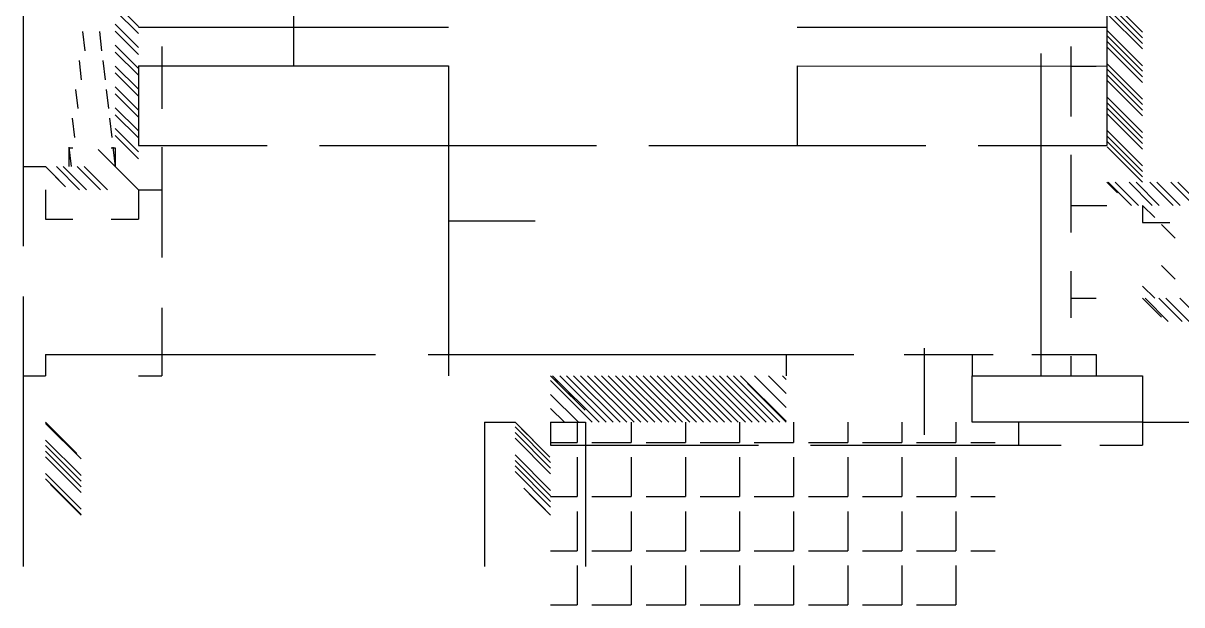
# Model space of a CAD drawing. Header units: metres. Extents: x -20.8 to 16.7, y -14.9 to 14.7.
# Drawn here: x 4.6 to 12.08, y -2.11 to 1.65 of the extents above; entities that cross this region are included whole.
import ezdxf

# ---------------------------------------------------------------- set-up
doc = ezdxf.new("R2010")
doc.units = ezdxf.units.M
doc.layers.add('CAD_PLAN_WALLS', color=8, linetype='Continuous')

msp = doc.modelspace()

# ---------------------------------------------------------------- linework, layer by layer
at = {"layer": 'CAD_PLAN_WALLS'}
for p, q in [((6.3422, 1.9301), (6.3422, 1.3699)), ((4.5974, 1.8263), (4.5974, 0.7198)), ((11.5934, 1.8699), (11.5933, 0.8561)), ((11.5934, 1.8175), (11.8234, 1.5875)), ((5.1919, 1.7291), (5.342, 1.5791)), ((5.192, 1.774), (5.342, 1.624)), ((11.5934, 1.7816), (11.8234, 1.5516)), ((11.5934, 1.7457), (11.8234, 1.5156)), ((11.5934, 1.7098), (11.8234, 1.4797)), ((4.9798, 1.5916), (4.9944, 1.4674)), ((5.0894, 1.5916), (5.104, 1.4674)), ((5.1919, 1.6393), (5.342, 1.4893)), ((5.1919, 1.5944), (5.342, 1.4444)), ((5.342, 1.62), (7.3424, 1.62)), ((9.5929, 1.6199), (11.5934, 1.6199)), ((11.5934, 1.602), (11.8234, 1.3719)), ((5.1919, 1.5046), (5.342, 1.3545)), ((11.5934, 1.566), (11.8234, 1.336)), ((11.5934, 1.5301), (11.8234, 1.3001)), ((5.1919, 1.4597), (5.342, 1.3096)), ((5.4916, 1.4959), (5.4916, 1.3699)), ((11.1669, 1.4497), (11.1668, -0.6307)), ((11.3609, 1.4957), (11.3609, 1.3698)), ((11.5934, 1.4942), (11.8234, 1.2641)), ((4.9579, 1.4053), (4.9725, 1.2811)), ((5.1113, 1.4053), (5.1259, 1.2811)), ((5.1919, 1.3698), (5.342, 1.2198)), ((5.342, 1.37), (7.3424, 1.3699)), ((5.342, 1.37), (5.4917, 1.37)), ((5.342, 1.37), (5.342, 0.8562)), ((5.342, 1.37), (5.4917, 1.37)), ((5.4916, 1.37), (5.4916, 1.0941)), ((7.3424, 1.3699), (7.3424, -0.6305)), ((7.3424, 1.3699), (7.3424, 0.8562)), ((7.3424, 1.3699), (7.3424, 0.8562)), ((9.5929, 1.3699), (11.5934, 1.3698)), ((9.5929, 1.3699), (9.5929, 0.8561)), ((9.5929, 1.3699), (9.5929, 0.8561)), ((11.3609, 1.3699), (11.3609, 1.0439)), ((11.3609, 1.3698), (11.5233, 1.3698)), ((11.3609, 1.3698), (11.5233, 1.3698)), ((11.5934, 1.3864), (11.8234, 1.1563)), ((11.5934, 1.3505), (11.8234, 1.1204)), ((5.1919, 1.3249), (5.342, 1.1749)), ((11.5934, 1.3145), (11.8234, 1.0845)), ((11.5934, 1.2786), (11.8234, 1.0486)), ((4.936, 1.219), (4.9506, 1.0949)), ((5.1332, 1.219), (5.1478, 1.0949)), ((5.1919, 1.2351), (5.342, 1.0851)), ((5.1919, 1.1902), (5.342, 1.0402)), ((11.5933, 1.1708), (11.8234, 0.9408)), ((11.5933, 1.1349), (11.8234, 0.9048)), ((5.1919, 1.1004), (5.342, 0.9503)), ((5.1919, 1.0555), (5.342, 0.9054)), ((11.5933, 1.099), (11.8234, 0.8689)), ((11.5933, 1.063), (11.8234, 0.833)), ((4.9141, 1.0328), (4.9287, 0.9086)), ((5.1551, 1.0328), (5.1697, 0.9086)), ((5.1919, 0.9656), (5.342, 0.8156)), ((5.1919, 0.9207), (5.342, 0.7707)), ((11.5933, 0.9553), (11.8234, 0.7252)), ((11.5933, 0.9193), (11.8234, 0.6893)), ((4.8918, 0.8423), (4.9178, 0.8423)), ((4.8919, 0.8465), (4.9068, 0.7198)), ((4.8919, 0.8424), (4.8919, 0.7198)), ((5.0809, 0.8309), (5.342, 0.5698)), ((5.166, 0.8423), (5.192, 0.8423)), ((5.177, 0.8465), (5.1919, 0.7198)), ((5.1919, 0.8423), (5.1919, 0.7198)), ((5.3419, 0.8563), (6.1733, 0.8563)), ((5.4916, 0.8456), (5.4916, 0.5697)), ((6.511, 0.8563), (7.3425, 0.8562)), ((7.3424, 0.8562), (8.2988, 0.8562)), ((8.6365, 0.8562), (9.593, 0.8562)), ((9.5929, 0.8562), (10.4243, 0.8562)), ((10.762, 0.8562), (11.5934, 0.8561)), ((11.5933, 0.8834), (11.8234, 0.6533)), ((11.5956, 0.8475), (11.8234, 0.6197)), ((5.1258, 0.786), (5.342, 0.5698)), ((11.3609, 0.7956), (11.3609, 0.4696)), ((4.5974, 0.7199), (4.5974, 0.2073)), ((4.5974, 0.7198), (4.7418, 0.7198)), ((4.5974, 0.7198), (4.7418, 0.7198)), ((4.7418, 0.7198), (4.8716, 0.5901)), ((4.7418, 0.7198), (4.8267, 0.635)), ((4.8114, 0.7198), (4.9614, 0.5698)), ((4.8563, 0.7198), (5.0063, 0.5698)), ((4.9461, 0.7198), (5.0961, 0.5698)), ((4.991, 0.7198), (5.1411, 0.5698)), ((5.2156, 0.6962), (5.342, 0.5698)), ((11.7034, 0.7397), (11.8234, 0.6197)), ((11.7393, 0.7037), (11.8234, 0.6197)), ((5.2605, 0.6513), (5.342, 0.5698)), ((11.5933, 0.6197), (11.662, 0.551)), ((11.5933, 0.6197), (11.6171, 0.5959)), ((11.6018, 0.6197), (11.7518, 0.4696)), ((11.6467, 0.6197), (11.7967, 0.4696)), ((11.7365, 0.6197), (11.8866, 0.4696)), ((11.7753, 0.6678), (11.8234, 0.6197)), ((11.7814, 0.6197), (11.9315, 0.4696)), ((11.8713, 0.6197), (12.0213, 0.4696)), ((11.9162, 0.6197), (12.0662, 0.4696)), ((12.006, 0.6197), (12.156, 0.4696)), ((12.0509, 0.6197), (12.2009, 0.4696)), ((4.7418, 0.5698), (4.7418, 0.3802)), ((5.342, 0.5698), (5.342, 0.3801)), ((5.342, 0.5698), (5.4917, 0.5698)), ((5.342, 0.5698), (5.4917, 0.5698)), ((5.4916, 0.5698), (5.4916, 0.1322)), ((11.3608, 0.4697), (11.5933, 0.4696)), ((11.3608, 0.4697), (11.5933, 0.4696)), ((11.3609, 0.4697), (11.3609, 0.294)), ((11.8234, 0.4696), (11.9024, 0.3906)), ((11.8234, 0.4696), (11.8234, 0.3599)), ((4.7418, 0.3802), (4.9174, 0.3802)), ((5.1664, 0.3802), (5.342, 0.3802)), ((7.3424, 0.3697), (7.9025, 0.3697)), ((11.8233, 0.36), (11.999, 0.3599)), ((11.9466, 0.3464), (12.035, 0.258)), ((11.9466, 0.0812), (12.035, -0.0072)), ((11.3609, 0.0451), (11.3609, -0.1306)), ((11.8234, -0.0514), (11.9024, -0.1305)), ((4.5974, -0.1179), (4.5974, -0.6305)), ((11.3608, -0.1305), (11.5233, -0.1305)), ((11.3608, -0.1305), (11.5233, -0.1305)), ((11.3609, -0.1304), (11.3609, -0.2564)), ((11.8234, -0.1305), (11.855, -0.1621)), ((11.8234, -0.1305), (11.9448, -0.2519)), ((11.8397, -0.1305), (11.9897, -0.2805)), ((11.9295, -0.1305), (12.0795, -0.2805)), ((11.9744, -0.1305), (12.1244, -0.2805)), ((12.0642, -0.1305), (12.2142, -0.2805)), ((5.4916, -0.1929), (5.4916, -0.6305)), ((4.7417, -0.493), (6.8708, -0.493)), ((4.7418, -0.4929), (4.7418, -0.6305)), ((7.2111, -0.493), (9.5229, -0.4931)), ((9.5229, -0.4931), (9.5228, -0.6306)), ((9.5228, -0.4931), (9.9604, -0.4931)), ((9.5229, -0.4931), (9.5228, -0.6306)), ((10.2856, -0.4931), (10.7232, -0.4931)), ((10.4129, -0.4518), (10.4129, -1.0119)), ((10.7231, -0.4931), (10.7231, -0.6306)), ((10.7231, -0.4931), (10.8596, -0.4931)), ((10.7231, -0.4931), (10.7231, -0.6306)), ((11.108, -0.4931), (11.5233, -0.4932)), ((11.3609, -0.5047), (11.3609, -0.6307)), ((11.5233, -0.4931), (11.5233, -0.6306)), ((4.5973, -0.6305), (4.7418, -0.6305)), ((4.5973, -0.6305), (4.7418, -0.6305)), ((4.5974, -0.6304), (4.5974, -1.8619)), ((5.3419, -0.6305), (5.4916, -0.6305)), ((8.0025, -0.6305), (8.0458, -0.6738)), ((8.0025, -0.6305), (8.1357, -0.7637)), ((8.0025, -0.6305), (8.2255, -0.8535)), ((8.0025, -0.6618), (8.2713, -0.9306)), ((8.0152, -0.6305), (8.3153, -0.9306)), ((8.0611, -0.6305), (8.3611, -0.9306)), ((8.1051, -0.6305), (8.4051, -0.9306)), ((8.1509, -0.6305), (8.4509, -0.9306)), ((8.1949, -0.6305), (8.4949, -0.9306)), ((8.2407, -0.6305), (8.5408, -0.9306)), ((8.2847, -0.6305), (8.5848, -0.9306)), ((8.3305, -0.6305), (8.6306, -0.9306)), ((8.3745, -0.6305), (8.6746, -0.9306)), ((8.4203, -0.6305), (8.7204, -0.9306)), ((8.4643, -0.6305), (8.7644, -0.9306)), ((8.5102, -0.6305), (8.8102, -0.9306)), ((8.5542, -0.6305), (8.8542, -0.9306)), ((8.6, -0.6305), (8.9001, -0.9306)), ((8.644, -0.6305), (8.944, -0.9306)), ((8.6898, -0.6305), (8.9899, -0.9306)), ((8.7338, -0.6305), (9.0339, -0.9306)), ((8.7796, -0.6305), (9.0797, -0.9306)), ((8.8236, -0.6305), (9.1237, -0.9306)), ((8.8695, -0.6305), (9.1695, -0.9306)), ((8.9135, -0.6306), (9.2135, -0.9306)), ((8.9593, -0.6306), (9.2593, -0.9306)), ((9.0033, -0.6306), (9.3033, -0.9306)), ((9.0491, -0.6306), (9.3492, -0.9306)), ((9.0931, -0.6306), (9.3931, -0.9306)), ((9.1389, -0.6306), (9.439, -0.9306)), ((9.1829, -0.6306), (9.483, -0.9306)), ((9.2288, -0.6306), (9.5228, -0.9247)), ((9.3186, -0.6306), (9.5228, -0.8348)), ((9.4084, -0.6306), (9.5228, -0.745)), ((9.4982, -0.6306), (9.5228, -0.6552)), ((10.7231, -0.6306), (11.8234, -0.6307)), ((10.7231, -0.9307), (10.7231, -0.6306)), ((11.1668, -0.6306), (11.5233, -0.6306)), ((11.3608, -0.6306), (11.5233, -0.6306)), ((11.8234, -0.6307), (11.8233, -0.9307)), ((9.2727, -0.6805), (9.5228, -0.9306)), ((8.0025, -0.7516), (8.1815, -0.9306)), ((9.3626, -0.7703), (9.5228, -0.9306)), ((8.0025, -0.8414), (8.0916, -0.9306)), ((9.4524, -0.8602), (9.5228, -0.9306)), ((4.7418, -0.9305), (4.7636, -0.9524)), ((4.7418, -0.9305), (4.9433, -1.132)), ((4.7418, -0.9305), (4.9074, -1.0961)), ((4.7418, -0.9305), (4.8714, -1.0602)), ((4.7418, -0.9379), (4.9718, -1.168)), ((7.575, -0.9305), (7.575, -1.862)), ((7.575, -0.9306), (7.7725, -0.9306)), ((7.7725, -0.9306), (7.9972, -1.1554)), ((7.7725, -0.9306), (7.8176, -0.9757)), ((7.7725, -0.9306), (7.8535, -1.0117)), ((7.7725, -0.9306), (7.8895, -1.0476)), ((7.7725, -0.9613), (8.0025, -1.1913)), ((8.0025, -0.9306), (8.2282, -0.9306)), ((8.0025, -0.9306), (8.0025, -1.0792)), ((8.1737, -0.9306), (8.1737, -1.0619)), ((8.2282, -0.9306), (8.2282, -1.862)), ((8.523, -0.9306), (8.523, -1.062)), ((8.8723, -0.9306), (8.8723, -1.062)), ((9.2216, -0.9306), (9.2216, -1.062)), ((9.571, -0.9306), (9.571, -1.062)), ((9.9203, -0.9307), (9.9203, -1.062)), ((10.2696, -0.9307), (10.2696, -1.062)), ((10.619, -0.9307), (10.6189, -1.062)), ((11.8233, -0.9307), (10.7231, -0.9307)), ((11.0232, -0.9307), (11.0232, -1.0793)), ((11.0232, -0.9307), (11.0232, -1.0794)), ((11.0232, -0.9307), (11.0232, -1.0794)), ((11.8233, -0.9307), (16.5168, -0.9308)), ((11.8233, -0.9307), (16.5168, -0.9308)), ((11.8233, -0.9307), (11.8233, -1.0794)), ((11.8233, -0.9307), (11.8233, -1.0794)), ((4.7418, -1.0457), (4.9718, -1.2757)), ((7.7725, -0.9972), (8.0025, -1.2273)), ((7.7725, -1.0331), (8.0025, -1.2632)), ((4.7418, -1.0816), (4.9718, -1.3117)), ((4.7418, -1.1175), (4.9718, -1.3476)), ((8.0025, -1.0619), (8.1737, -1.0619)), ((8.0025, -1.0792), (9.345, -1.0792)), ((8.2689, -1.062), (8.523, -1.062)), ((8.6183, -1.062), (8.8723, -1.062)), ((8.9676, -1.062), (9.2216, -1.062)), ((9.3169, -1.062), (9.571, -1.062)), ((9.6662, -1.062), (9.9203, -1.062)), ((9.6807, -1.0792), (11.0232, -1.0793)), ((10.0156, -1.062), (10.2696, -1.062)), ((10.3649, -1.062), (10.6189, -1.062)), ((10.7142, -1.062), (10.8731, -1.062)), ((11.0231, -1.0793), (11.299, -1.0793)), ((11.0231, -1.0793), (11.299, -1.0793)), ((11.5475, -1.0793), (11.8234, -1.0793)), ((11.5475, -1.0793), (11.8234, -1.0793)), ((4.7418, -1.1535), (4.9718, -1.3835)), ((7.7724, -1.1409), (8.0025, -1.371)), ((7.7724, -1.1768), (8.0025, -1.4069)), ((8.1737, -1.1572), (8.1737, -1.4113)), ((8.523, -1.1572), (8.523, -1.4113)), ((8.8723, -1.1572), (8.8723, -1.4113)), ((9.2216, -1.1572), (9.2216, -1.4113)), ((9.571, -1.1573), (9.571, -1.4113)), ((9.9203, -1.1573), (9.9203, -1.4113)), ((10.2696, -1.1573), (10.2696, -1.4113)), ((10.6189, -1.1573), (10.6189, -1.4113)), ((4.7418, -1.2613), (4.9718, -1.4913)), ((7.7724, -1.2128), (8.0025, -1.4428)), ((7.7724, -1.2487), (8.0025, -1.4788)), ((4.7418, -1.2972), (4.9718, -1.5272)), ((4.7743, -1.3331), (4.9718, -1.5307)), ((4.8102, -1.369), (4.9718, -1.5307)), ((7.8283, -1.3565), (8.0025, -1.5307)), ((7.8642, -1.3924), (8.0025, -1.5307)), ((8.0025, -1.4113), (8.1737, -1.4113)), ((8.2689, -1.4113), (8.523, -1.4113)), ((8.6183, -1.4113), (8.8723, -1.4113)), ((8.9676, -1.4113), (9.2216, -1.4113)), ((9.3169, -1.4113), (9.571, -1.4113)), ((9.6662, -1.4113), (9.9203, -1.4113)), ((10.0156, -1.4113), (10.2696, -1.4113)), ((10.3649, -1.4113), (10.6189, -1.4113)), ((10.7142, -1.4113), (10.8731, -1.4113)), ((4.918, -1.4768), (4.9718, -1.5307)), ((7.9001, -1.4283), (8.0025, -1.5307)), ((7.936, -1.4643), (8.0025, -1.5307)), ((4.9539, -1.5128), (4.9718, -1.5307)), ((8.1737, -1.5065), (8.1736, -1.7606)), ((8.523, -1.5066), (8.523, -1.7606)), ((8.8723, -1.5066), (8.8723, -1.7606)), ((9.2216, -1.5066), (9.2216, -1.7606)), ((9.571, -1.5066), (9.571, -1.7606)), ((9.9203, -1.5066), (9.9203, -1.7606)), ((10.2696, -1.5066), (10.2696, -1.7607)), ((10.6189, -1.5066), (10.6189, -1.7607)), ((8.0025, -1.7606), (8.1736, -1.7606)), ((8.2689, -1.7606), (8.523, -1.7606)), ((8.6182, -1.7606), (8.8723, -1.7606)), ((8.9676, -1.7606), (9.2216, -1.7606)), ((9.3169, -1.7606), (9.571, -1.7606)), ((9.6662, -1.7606), (9.9203, -1.7606)), ((10.0155, -1.7606), (10.2696, -1.7607)), ((10.3649, -1.7607), (10.6189, -1.7607)), ((10.7142, -1.7607), (10.8731, -1.7607)), ((8.1736, -1.8559), (8.1736, -2.1099)), ((8.523, -1.8559), (8.523, -2.1099)), ((8.8723, -1.8559), (8.8723, -2.1099)), ((9.2216, -1.8559), (9.2216, -2.11)), ((9.5709, -1.8559), (9.5709, -2.11)), ((9.9203, -1.8559), (9.9203, -2.11)), ((10.2696, -1.8559), (10.2696, -2.11)), ((10.6189, -1.8559), (10.6189, -2.11)), ((8.0025, -2.1099), (8.1736, -2.1099)), ((8.2689, -2.1099), (8.523, -2.1099)), ((8.6182, -2.1099), (8.8723, -2.1099)), ((8.9676, -2.1099), (9.2216, -2.11)), ((9.3169, -2.11), (9.5709, -2.11)), ((9.6662, -2.11), (9.9203, -2.11)), ((10.0155, -2.11), (10.2696, -2.11)), ((10.3649, -2.11), (10.6189, -2.11))]:
    msp.add_line(p, q, dxfattribs=at)

doc.saveas('drawing.dxf')
